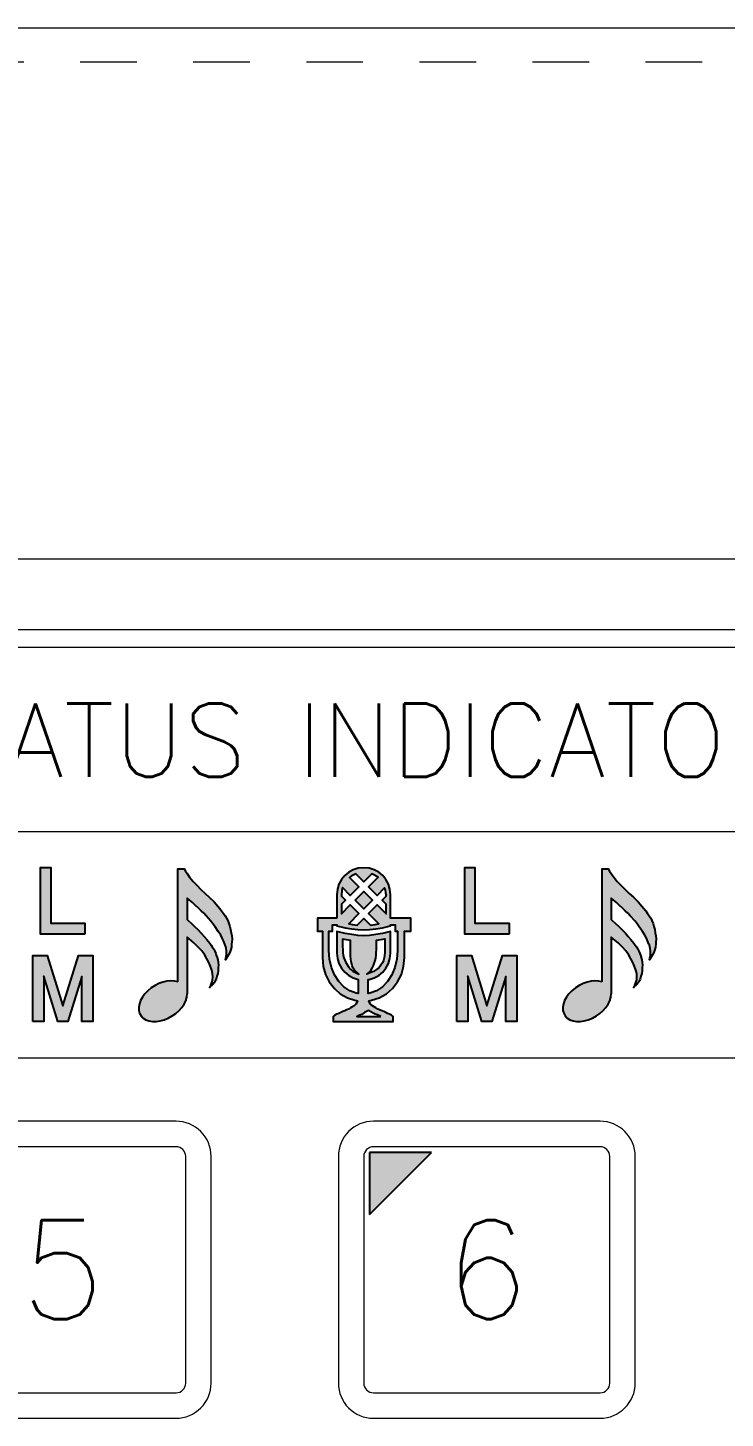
# Model space of a CAD drawing. Header units: inches. Extents: x 4.4 to 24.6, y 1.9 to 17.4.
# Drawn here: x 16.705 to 17.939, y 14.891 to 17.35 of the extents above; entities that cross this region are included whole.
import ezdxf
from ezdxf.enums import TextEntityAlignment as Align

# ---------------------------------------------------------------- set-up
doc = ezdxf.new("R2010")
doc.units = ezdxf.units.IN
doc.header["$LTSCALE"] = 0.4
doc.header["$MEASUREMENT"] = 0
doc.linetypes.add('HIDDEN', pattern=[0.375, 0.25, -0.125])
for name, color, linetype, lineweight in [('ML800-HIDDEN', 7, 'HIDDEN', 5), ('ML800-OBJECT', 7, 'Continuous', 15), ('ML800-TEXT', 7, 'Continuous', 9)]:
    doc.layers.add(name, color=color, linetype=linetype, lineweight=lineweight)
doc.layers.add('ML800-LED', color=251, linetype='Continuous')
doc.styles.add('LARGETEXT', font='romans.shx', dxfattribs={"height": 0.09})

msp = doc.modelspace()

# ---------------------------------------------------------------- hatches: boundary and pattern name
at = {"layer": 'ML800-LED'}
h = msp.add_hatch(color=256, dxfattribs=at)
h.paths.add_polyline_path([(16.7465, 15.8642), (16.7273, 15.8642), (16.7273, 15.7477), (16.8068, 15.7477), (16.8068, 15.7659), (16.7465, 15.7659)])
h.paths.add_polyline_path([(16.7396, 15.7092), (16.7138, 15.7092), (16.7138, 15.5927), (16.7334, 15.5927), (16.7334, 15.6725), (16.758, 15.5927), (16.7757, 15.5927), (16.8007, 15.6723), (16.8007, 15.5927), (16.8199, 15.5927), (16.8199, 15.7092), (16.7946, 15.7092), (16.7671, 15.62)])
h = msp.add_hatch(color=256, dxfattribs=at)
edge = h.paths.add_edge_path()
edge.add_line((17.0114, 15.8256), (17.0041, 15.8333))
edge.add_line((17.0041, 15.8333), (16.9977, 15.84))
edge.add_line((16.9977, 15.84), (16.9914, 15.8476))
edge.add_line((16.9914, 15.8476), (16.9869, 15.8541))
edge.add_line((16.9869, 15.8541), (16.9841, 15.8583))
edge.add_line((16.9841, 15.8583), (16.9818, 15.8626))
edge.add_line((16.9818, 15.8626), (16.9708, 15.8626))
edge.add_line((16.9708, 15.8626), (16.9708, 15.6625))
edge.add_ellipse((16.9441, 15.6284), major_axis=(0.0395, 0.0245), ratio=0.664119, start_angle=28.8921, end_angle=337.7625)
edge.add_line((16.9868, 15.6412), (16.9868, 15.6536))
edge.add_line((16.9868, 15.6536), (16.9868, 15.7415))
edge.add_line((16.9868, 15.7415), (16.9906, 15.7387))
edge.add_line((16.9906, 15.7387), (16.9991, 15.7315))
edge.add_line((16.9991, 15.7315), (17.0067, 15.7238))
edge.add_line((17.0067, 15.7238), (17.0128, 15.7172))
edge.add_line((17.0128, 15.7172), (17.0181, 15.7096))
edge.add_line((17.0181, 15.7096), (17.0219, 15.7032))
edge.add_line((17.0219, 15.7032), (17.0258, 15.6958))
edge.add_line((17.0258, 15.6958), (17.0282, 15.6896))
edge.add_line((17.0282, 15.6896), (17.0306, 15.6833))
edge.add_line((17.0306, 15.6833), (17.032, 15.6771))
edge.add_line((17.032, 15.6771), (17.0324, 15.6711))
edge.add_line((17.0324, 15.6711), (17.032, 15.6661))
edge.add_line((17.032, 15.6661), (17.031, 15.6632))
edge.add_line((17.031, 15.6632), (17.0305, 15.6612))
edge.add_line((17.0305, 15.6612), (17.0287, 15.6564))
edge.add_line((17.0287, 15.6564), (17.0278, 15.6544))
edge.add_line((17.0278, 15.6544), (17.0266, 15.6525))
edge.add_line((17.0266, 15.6525), (17.0322, 15.658))
edge.add_line((17.0322, 15.658), (17.0345, 15.6608))
edge.add_line((17.0345, 15.6608), (17.0368, 15.6646))
edge.add_line((17.0368, 15.6646), (17.0381, 15.6675))
edge.add_line((17.0381, 15.6675), (17.0396, 15.6724))
edge.add_line((17.0396, 15.6724), (17.0411, 15.6773))
edge.add_line((17.0411, 15.6773), (17.0416, 15.6822))
edge.add_line((17.0416, 15.6822), (17.042, 15.6872))
edge.add_line((17.042, 15.6872), (17.0422, 15.6922))
edge.add_line((17.0422, 15.6922), (17.042, 15.6973))
edge.add_line((17.042, 15.6973), (17.0411, 15.7014))
edge.add_line((17.0411, 15.7014), (17.0399, 15.7055))
edge.add_line((17.0399, 15.7055), (17.0386, 15.7097))
edge.add_line((17.0386, 15.7097), (17.0375, 15.7128))
edge.add_line((17.0375, 15.7128), (17.0359, 15.717))
edge.add_line((17.0359, 15.717), (17.0342, 15.7201))
edge.add_line((17.0342, 15.7201), (17.0315, 15.7244))
edge.add_line((17.0315, 15.7244), (17.0295, 15.7276))
edge.add_line((17.0295, 15.7276), (17.0271, 15.7309))
edge.add_line((17.0271, 15.7309), (17.0217, 15.7374))
edge.add_line((17.0217, 15.7374), (17.0169, 15.7429))
edge.add_line((17.0169, 15.7429), (17.012, 15.7484))
edge.add_line((17.012, 15.7484), (17.0062, 15.7546))
edge.add_line((17.0062, 15.7546), (16.9996, 15.7609))
edge.add_line((16.9996, 15.7609), (16.9941, 15.7662))
edge.add_line((16.9941, 15.7662), (16.9888, 15.7711))
edge.add_line((16.9888, 15.7711), (16.9868, 15.7729))
edge.add_line((16.9868, 15.7729), (16.9868, 15.8106))
edge.add_line((16.9868, 15.8106), (16.9906, 15.8075))
edge.add_line((16.9906, 15.8075), (16.9962, 15.8029))
edge.add_line((16.9962, 15.8029), (17.0013, 15.7984))
edge.add_line((17.0013, 15.7984), (17.0072, 15.7928))
edge.add_line((17.0072, 15.7928), (17.0118, 15.7884))
edge.add_line((17.0118, 15.7884), (17.0164, 15.7839))
edge.add_line((17.0164, 15.7839), (17.0206, 15.7795))
edge.add_line((17.0206, 15.7795), (17.0291, 15.7696))
edge.add_line((17.0291, 15.7696), (17.0327, 15.7653))
edge.add_line((17.0327, 15.7653), (17.0364, 15.7599))
edge.add_line((17.0364, 15.7599), (17.0421, 15.7519))
edge.add_line((17.0421, 15.7519), (17.0464, 15.745))
edge.add_line((17.0464, 15.745), (17.0498, 15.7384))
edge.add_line((17.0498, 15.7384), (17.0512, 15.7353))
edge.add_line((17.0512, 15.7353), (17.0536, 15.7294))
edge.add_line((17.0536, 15.7294), (17.0545, 15.7272))
edge.add_line((17.0545, 15.7272), (17.0554, 15.7243))
edge.add_line((17.0554, 15.7243), (17.056, 15.7214))
edge.add_line((17.056, 15.7214), (17.0564, 15.7174))
edge.add_line((17.0564, 15.7174), (17.0567, 15.7144))
edge.add_line((17.0567, 15.7144), (17.0566, 15.7113))
edge.add_line((17.0566, 15.7113), (17.0562, 15.7082))
edge.add_line((17.0562, 15.7082), (17.0554, 15.7046))
edge.add_line((17.0554, 15.7046), (17.0548, 15.7018))
edge.add_line((17.0548, 15.7018), (17.0601, 15.7102))
edge.add_line((17.0601, 15.7102), (17.0624, 15.7144))
edge.add_line((17.0624, 15.7144), (17.0642, 15.7196))
edge.add_line((17.0642, 15.7196), (17.0652, 15.7237))
edge.add_line((17.0652, 15.7237), (17.0657, 15.7298))
edge.add_line((17.0657, 15.7298), (17.0659, 15.7321))
edge.add_line((17.0659, 15.7321), (17.0664, 15.7389))
edge.add_line((17.0664, 15.7389), (17.0658, 15.744))
edge.add_line((17.0658, 15.744), (17.065, 15.7491))
edge.add_line((17.065, 15.7491), (17.0639, 15.7552))
edge.add_line((17.0639, 15.7552), (17.0624, 15.7604))
edge.add_line((17.0624, 15.7604), (17.0609, 15.7656))
edge.add_line((17.0609, 15.7656), (17.0588, 15.7708))
edge.add_line((17.0588, 15.7708), (17.0568, 15.775))
edge.add_line((17.0568, 15.775), (17.0542, 15.7793))
edge.add_line((17.0542, 15.7793), (17.0512, 15.7836))
edge.add_line((17.0512, 15.7836), (17.048, 15.7879))
edge.add_line((17.048, 15.7879), (17.0447, 15.7922))
edge.add_line((17.0447, 15.7922), (17.0413, 15.7966))
edge.add_line((17.0413, 15.7966), (17.0345, 15.8043))
edge.add_line((17.0345, 15.8043), (17.0262, 15.8121))
edge.add_line((17.0262, 15.8121), (17.0188, 15.8188))
edge.add_line((17.0188, 15.8188), (17.0114, 15.8256))
h = msp.add_hatch(color=256, dxfattribs=at)
h.paths.add_polyline_path([(17.3823, 15.7754), (17.3613, 15.7754), (17.3468, 15.7754), (17.3468, 15.8164), (17.3453, 15.8264), (17.3428, 15.8354), (17.3383, 15.8434), (17.3328, 15.8504), (17.3258, 15.8564), (17.3178, 15.8604), (17.3088, 15.8634), (17.2993, 15.8644), (17.2893, 15.8634), (17.2808, 15.8604), (17.2728, 15.8564), (17.2658, 15.8504), (17.2598, 15.8434), (17.2553, 15.8354), (17.2528, 15.8264), (17.2518, 15.8164), (17.2518, 15.7754), (17.2173, 15.7754), (17.2173, 15.7526), (17.2175, 15.7524), (17.2263, 15.7524), (17.2263, 15.7054), (17.2273, 15.6899), (17.2318, 15.6754), (17.2383, 15.6624), (17.2473, 15.6509), (17.2578, 15.6414), (17.2703, 15.6344), (17.2838, 15.6299), (17.2885, 15.6293), (17.2871, 15.6259), (17.2853, 15.6234), (17.2821, 15.6204), (17.2791, 15.6184), (17.2761, 15.6164), (17.2726, 15.6144), (17.2696, 15.6129), (17.2656, 15.6114), (17.2621, 15.6099), (17.2586, 15.6084), (17.2551, 15.6069), (17.2516, 15.6054), (17.2481, 15.6034), (17.2451, 15.6014), (17.2451, 15.5924), (17.3516, 15.5924), (17.3516, 15.6014), (17.3486, 15.6034), (17.3451, 15.6054), (17.3416, 15.6069), (17.3381, 15.6084), (17.3346, 15.6099), (17.3311, 15.6114), (17.3271, 15.6129), (17.3241, 15.6144), (17.3206, 15.6164), (17.3176, 15.6184), (17.3146, 15.6204), (17.3114, 15.6234), (17.3096, 15.6259), (17.3082, 15.6292), (17.3133, 15.6299), (17.3268, 15.6344), (17.3393, 15.6414), (17.3503, 15.6509), (17.3588, 15.6624), (17.3658, 15.6754), (17.3698, 15.6899), (17.3713, 15.7054), (17.3713, 15.7524), (17.3823, 15.7524)])
h.paths.add_polyline_path([(17.2378, 15.7524), (17.2437, 15.7524), (17.2438, 15.7525), (17.2438, 15.7634), (17.2518, 15.7634), (17.2518, 15.7616), (17.2664, 15.7583), (17.278, 15.7563), (17.289, 15.7549), (17.2993, 15.7544), (17.3096, 15.7549), (17.3206, 15.7563), (17.3322, 15.7583), (17.3466, 15.7616), (17.3468, 15.7618), (17.3468, 15.7634), (17.3548, 15.7634), (17.3548, 15.7524), (17.3588, 15.7524), (17.3588, 15.7179), (17.3578, 15.7024), (17.3543, 15.6879), (17.3488, 15.6749), (17.3413, 15.6634), (17.3323, 15.6539), (17.3218, 15.6469), (17.3103, 15.6424), (17.3072, 15.6419), (17.3072, 15.6668), (17.3088, 15.6669), (17.3178, 15.6694), (17.3258, 15.6739), (17.3328, 15.6799), (17.3383, 15.6869), (17.3428, 15.6949), (17.3453, 15.7039), (17.3468, 15.7134), (17.3468, 15.7514), (17.3322, 15.7481), (17.3206, 15.7461), (17.3096, 15.7447), (17.2993, 15.7442), (17.289, 15.7447), (17.278, 15.7461), (17.2664, 15.7481), (17.2518, 15.7514), (17.2518, 15.7134), (17.2528, 15.7039), (17.2553, 15.6949), (17.2598, 15.6869), (17.2658, 15.6799), (17.2728, 15.6739), (17.2808, 15.6694), (17.2893, 15.6669), (17.2895, 15.6669), (17.2895, 15.6418), (17.2858, 15.6424), (17.2748, 15.6469), (17.2643, 15.6539), (17.2553, 15.6634), (17.2478, 15.6749), (17.2423, 15.6879), (17.2388, 15.7024), (17.2378, 15.7179)], flags=17)
h.paths.add_polyline_path([(17.2598, 15.7829), (17.2598, 15.7999), (17.267, 15.8071), (17.2598, 15.8143), (17.2598, 15.816), (17.2607, 15.8249), (17.2619, 15.8292), (17.2755, 15.8155), (17.2908, 15.8308), (17.2744, 15.8472), (17.2773, 15.8497), (17.2839, 15.853), (17.2851, 15.8535), (17.2993, 15.8393), (17.3134, 15.8534), (17.3147, 15.853), (17.3249, 15.8479), (17.3078, 15.8308), (17.3231, 15.8155), (17.3363, 15.8288), (17.3375, 15.8247), (17.3388, 15.8158), (17.3388, 15.8143), (17.3316, 15.8071), (17.3388, 15.7999), (17.3388, 15.7829), (17.3231, 15.7986), (17.3078, 15.7833), (17.3258, 15.7653), (17.3195, 15.7642), (17.311, 15.7631), (17.2993, 15.7748), (17.2876, 15.7631), (17.2792, 15.7642), (17.2728, 15.7653), (17.2908, 15.7833), (17.2755, 15.7986)], flags=16)
h.paths.add_polyline_path([(17.2618, 15.7382), (17.2757, 15.7355), (17.2757, 15.7229), (17.2758, 15.708), (17.2763, 15.7031), (17.2773, 15.6986), (17.2789, 15.691), (17.2807, 15.6866), (17.283, 15.6834), (17.2843, 15.6821), (17.2906, 15.6761), (17.2802, 15.6814), (17.2761, 15.6849), (17.273, 15.6885), (17.2679, 15.6967), (17.2659, 15.7008), (17.2641, 15.7053), (17.2631, 15.7094), (17.2624, 15.7145), (17.2621, 15.7196), (17.2618, 15.7246)], flags=16)
h.paths.add_polyline_path([(17.284, 15.8071), (17.2993, 15.8224), (17.3146, 15.8071), (17.2993, 15.7918)], flags=0)
h.paths.add_polyline_path([(17.3217, 15.736), (17.3367, 15.7388), (17.3367, 15.7242), (17.3366, 15.714), (17.3353, 15.7048), (17.3341, 15.7002), (17.3324, 15.6961), (17.3265, 15.688), (17.3219, 15.6844), (17.3163, 15.6808), (17.3046, 15.676), (17.3117, 15.6829), (17.3143, 15.6868), (17.3165, 15.6912), (17.3196, 15.7001), (17.3205, 15.7045), (17.321, 15.7094), (17.3213, 15.7139), (17.3216, 15.7193), (17.3217, 15.7238)], flags=16)
h.paths.add_polyline_path([(17.3076, 15.6121), (17.3159, 15.6074), (17.3195, 15.6056), (17.3237, 15.604), (17.3297, 15.6014), (17.2872, 15.6014), (17.2876, 15.6016), (17.292, 15.6035), (17.2959, 15.6049), (17.3007, 15.6082)], flags=16)
h = msp.add_hatch(color=256, dxfattribs=at)
h.paths.add_polyline_path([(17.4965, 15.8642), (17.4773, 15.8642), (17.4773, 15.7477), (17.5568, 15.7477), (17.5568, 15.7659), (17.4965, 15.7659)])
h.paths.add_polyline_path([(17.4896, 15.7092), (17.4638, 15.7092), (17.4638, 15.5927), (17.4834, 15.5927), (17.4834, 15.6725), (17.508, 15.5927), (17.5257, 15.5927), (17.5507, 15.6723), (17.5507, 15.5927), (17.5699, 15.5927), (17.5699, 15.7092), (17.5446, 15.7092), (17.5171, 15.62)])
h = msp.add_hatch(color=256, dxfattribs=at)
edge = h.paths.add_edge_path()
edge.add_line((17.7614, 15.8256), (17.7541, 15.8333))
edge.add_line((17.7541, 15.8333), (17.7477, 15.84))
edge.add_line((17.7477, 15.84), (17.7414, 15.8476))
edge.add_line((17.7414, 15.8476), (17.7369, 15.8541))
edge.add_line((17.7369, 15.8541), (17.7341, 15.8583))
edge.add_line((17.7341, 15.8583), (17.7318, 15.8626))
edge.add_line((17.7318, 15.8626), (17.7208, 15.8626))
edge.add_line((17.7208, 15.8626), (17.7208, 15.6625))
edge.add_ellipse((17.6941, 15.6284), major_axis=(0.0395, 0.0245), ratio=0.664119, start_angle=28.8921, end_angle=337.7625)
edge.add_line((17.7368, 15.6412), (17.7368, 15.6536))
edge.add_line((17.7368, 15.6536), (17.7368, 15.7415))
edge.add_line((17.7368, 15.7415), (17.7406, 15.7387))
edge.add_line((17.7406, 15.7387), (17.7491, 15.7315))
edge.add_line((17.7491, 15.7315), (17.7567, 15.7238))
edge.add_line((17.7567, 15.7238), (17.7628, 15.7172))
edge.add_line((17.7628, 15.7172), (17.7681, 15.7096))
edge.add_line((17.7681, 15.7096), (17.7719, 15.7032))
edge.add_line((17.7719, 15.7032), (17.7758, 15.6958))
edge.add_line((17.7758, 15.6958), (17.7782, 15.6896))
edge.add_line((17.7782, 15.6896), (17.7806, 15.6833))
edge.add_line((17.7806, 15.6833), (17.782, 15.6771))
edge.add_line((17.782, 15.6771), (17.7824, 15.6711))
edge.add_line((17.7824, 15.6711), (17.782, 15.6661))
edge.add_line((17.782, 15.6661), (17.781, 15.6632))
edge.add_line((17.781, 15.6632), (17.7805, 15.6612))
edge.add_line((17.7805, 15.6612), (17.7787, 15.6564))
edge.add_line((17.7787, 15.6564), (17.7778, 15.6544))
edge.add_line((17.7778, 15.6544), (17.7766, 15.6525))
edge.add_line((17.7766, 15.6525), (17.7822, 15.658))
edge.add_line((17.7822, 15.658), (17.7845, 15.6608))
edge.add_line((17.7845, 15.6608), (17.7868, 15.6646))
edge.add_line((17.7868, 15.6646), (17.7881, 15.6675))
edge.add_line((17.7881, 15.6675), (17.7896, 15.6724))
edge.add_line((17.7896, 15.6724), (17.7911, 15.6773))
edge.add_line((17.7911, 15.6773), (17.7916, 15.6822))
edge.add_line((17.7916, 15.6822), (17.792, 15.6872))
edge.add_line((17.792, 15.6872), (17.7922, 15.6922))
edge.add_line((17.7922, 15.6922), (17.792, 15.6973))
edge.add_line((17.792, 15.6973), (17.7911, 15.7014))
edge.add_line((17.7911, 15.7014), (17.7899, 15.7055))
edge.add_line((17.7899, 15.7055), (17.7886, 15.7097))
edge.add_line((17.7886, 15.7097), (17.7875, 15.7128))
edge.add_line((17.7875, 15.7128), (17.7859, 15.717))
edge.add_line((17.7859, 15.717), (17.7842, 15.7201))
edge.add_line((17.7842, 15.7201), (17.7815, 15.7244))
edge.add_line((17.7815, 15.7244), (17.7795, 15.7276))
edge.add_line((17.7795, 15.7276), (17.7771, 15.7309))
edge.add_line((17.7771, 15.7309), (17.7717, 15.7374))
edge.add_line((17.7717, 15.7374), (17.7669, 15.7429))
edge.add_line((17.7669, 15.7429), (17.762, 15.7484))
edge.add_line((17.762, 15.7484), (17.7562, 15.7546))
edge.add_line((17.7562, 15.7546), (17.7496, 15.7609))
edge.add_line((17.7496, 15.7609), (17.7441, 15.7662))
edge.add_line((17.7441, 15.7662), (17.7388, 15.7711))
edge.add_line((17.7388, 15.7711), (17.7368, 15.7729))
edge.add_line((17.7368, 15.7729), (17.7368, 15.8106))
edge.add_line((17.7368, 15.8106), (17.7406, 15.8075))
edge.add_line((17.7406, 15.8075), (17.7462, 15.8029))
edge.add_line((17.7462, 15.8029), (17.7513, 15.7984))
edge.add_line((17.7513, 15.7984), (17.7572, 15.7928))
edge.add_line((17.7572, 15.7928), (17.7618, 15.7884))
edge.add_line((17.7618, 15.7884), (17.7664, 15.7839))
edge.add_line((17.7664, 15.7839), (17.7706, 15.7795))
edge.add_line((17.7706, 15.7795), (17.7791, 15.7696))
edge.add_line((17.7791, 15.7696), (17.7827, 15.7653))
edge.add_line((17.7827, 15.7653), (17.7864, 15.7599))
edge.add_line((17.7864, 15.7599), (17.7921, 15.7519))
edge.add_line((17.7921, 15.7519), (17.7964, 15.745))
edge.add_line((17.7964, 15.745), (17.7998, 15.7384))
edge.add_line((17.7998, 15.7384), (17.8012, 15.7353))
edge.add_line((17.8012, 15.7353), (17.8036, 15.7294))
edge.add_line((17.8036, 15.7294), (17.8045, 15.7272))
edge.add_line((17.8045, 15.7272), (17.8054, 15.7243))
edge.add_line((17.8054, 15.7243), (17.806, 15.7214))
edge.add_line((17.806, 15.7214), (17.8064, 15.7174))
edge.add_line((17.8064, 15.7174), (17.8067, 15.7144))
edge.add_line((17.8067, 15.7144), (17.8066, 15.7113))
edge.add_line((17.8066, 15.7113), (17.8062, 15.7082))
edge.add_line((17.8062, 15.7082), (17.8054, 15.7046))
edge.add_line((17.8054, 15.7046), (17.8048, 15.7018))
edge.add_line((17.8048, 15.7018), (17.8101, 15.7102))
edge.add_line((17.8101, 15.7102), (17.8124, 15.7144))
edge.add_line((17.8124, 15.7144), (17.8142, 15.7196))
edge.add_line((17.8142, 15.7196), (17.8152, 15.7237))
edge.add_line((17.8152, 15.7237), (17.8157, 15.7298))
edge.add_line((17.8157, 15.7298), (17.8159, 15.7321))
edge.add_line((17.8159, 15.7321), (17.8164, 15.7389))
edge.add_line((17.8164, 15.7389), (17.8158, 15.744))
edge.add_line((17.8158, 15.744), (17.815, 15.7491))
edge.add_line((17.815, 15.7491), (17.8139, 15.7552))
edge.add_line((17.8139, 15.7552), (17.8124, 15.7604))
edge.add_line((17.8124, 15.7604), (17.8109, 15.7656))
edge.add_line((17.8109, 15.7656), (17.8088, 15.7708))
edge.add_line((17.8088, 15.7708), (17.8068, 15.775))
edge.add_line((17.8068, 15.775), (17.8042, 15.7793))
edge.add_line((17.8042, 15.7793), (17.8012, 15.7836))
edge.add_line((17.8012, 15.7836), (17.798, 15.7879))
edge.add_line((17.798, 15.7879), (17.7947, 15.7922))
edge.add_line((17.7947, 15.7922), (17.7913, 15.7966))
edge.add_line((17.7913, 15.7966), (17.7845, 15.8043))
edge.add_line((17.7845, 15.8043), (17.7762, 15.8121))
edge.add_line((17.7762, 15.8121), (17.7688, 15.8188))
edge.add_line((17.7688, 15.8188), (17.7614, 15.8256))
msp.add_hatch(color=256, dxfattribs=at).paths.add_polyline_path([(17.4194, 15.361), (17.3094, 15.361), (17.3094, 15.251)])

# ---------------------------------------------------------------- linework, layer by layer
at = {"layer": 'ML800-HIDDEN'}
msp.add_line((5.3979, 17.2895), (22.3859, 17.2895), dxfattribs=at)
at = {"layer": 'ML800-LED'}
for p, q in [((17.3094, 15.251), (17.4194, 15.361)), ((17.3094, 15.361), (17.3094, 15.251)), ((17.4194, 15.361), (17.3094, 15.361))]:
    msp.add_line(p, q, dxfattribs=at)
for points in [[(16.8068, 15.7477), (16.8068, 15.7659), (16.7465, 15.7659), (16.7465, 15.8642), (16.7273, 15.8642), (16.7273, 15.7477)], [(17.5568, 15.7477), (17.5568, 15.7659), (17.4965, 15.7659), (17.4965, 15.8642), (17.4773, 15.8642), (17.4773, 15.7477)], [(17.311, 15.7631), (17.3195, 15.7642), (17.3258, 15.7653), (17.3078, 15.7833), (17.3231, 15.7986), (17.3388, 15.7829), (17.3388, 15.7999), (17.3316, 15.8071), (17.3388, 15.8143), (17.3388, 15.8158), (17.3375, 15.8247), (17.3363, 15.8288), (17.3231, 15.8155), (17.3078, 15.8308), (17.3249, 15.8479), (17.3147, 15.853), (17.3134, 15.8534), (17.2993, 15.8393), (17.2851, 15.8535), (17.2839, 15.853), (17.2773, 15.8497), (17.2744, 15.8472), (17.2908, 15.8308), (17.2755, 15.8155), (17.2619, 15.8292), (17.2607, 15.8249), (17.2598, 15.816), (17.2598, 15.8143), (17.267, 15.8071), (17.2598, 15.7999), (17.2598, 15.7829), (17.2755, 15.7986), (17.2908, 15.7833), (17.2728, 15.7653), (17.2792, 15.7642), (17.2876, 15.7631), (17.2993, 15.7748)], [(17.284, 15.8071), (17.2993, 15.8224), (17.3146, 15.8071), (17.2993, 15.7918)], [(17.2618, 15.7246), (17.2621, 15.7196), (17.2624, 15.7145), (17.2631, 15.7094), (17.2641, 15.7053), (17.2659, 15.7008), (17.2679, 15.6967), (17.273, 15.6885), (17.2761, 15.6849), (17.2802, 15.6814), (17.2906, 15.6761), (17.2831, 15.6832), (17.2807, 15.6866), (17.2789, 15.691), (17.2773, 15.6986), (17.2763, 15.7031), (17.2758, 15.708), (17.2757, 15.7229), (17.2757, 15.7355), (17.2618, 15.7382)], [(17.3367, 15.7242), (17.3366, 15.714), (17.3353, 15.7048), (17.3341, 15.7002), (17.3324, 15.6961), (17.3265, 15.688), (17.3219, 15.6844), (17.3163, 15.6808), (17.3046, 15.676), (17.3117, 15.6829), (17.3143, 15.6868), (17.3165, 15.6912), (17.3196, 15.7001), (17.3205, 15.7045), (17.321, 15.7094), (17.3213, 15.7139), (17.3216, 15.7193), (17.3217, 15.7238), (17.3217, 15.736), (17.3367, 15.7388)], [(16.7138, 15.5927), (16.7138, 15.7092), (16.7396, 15.7092), (16.7671, 15.62), (16.7946, 15.7092), (16.8199, 15.7092), (16.8199, 15.5927), (16.8007, 15.5927), (16.8007, 15.6723), (16.7757, 15.5927), (16.758, 15.5927), (16.7334, 15.6725), (16.7334, 15.5927)], [(17.4638, 15.5927), (17.4638, 15.7092), (17.4896, 15.7092), (17.5171, 15.62), (17.5446, 15.7092), (17.5699, 15.7092), (17.5699, 15.5927), (17.5507, 15.5927), (17.5507, 15.6723), (17.5257, 15.5927), (17.508, 15.5927), (17.4834, 15.6725), (17.4834, 15.5927)], [(17.3297, 15.6014), (17.3237, 15.604), (17.3195, 15.6056), (17.3159, 15.6074), (17.3076, 15.6121), (17.3007, 15.6082), (17.2959, 15.6049), (17.292, 15.6035), (17.2876, 15.6016), (17.2872, 15.6014)]]:
    msp.add_lwpolyline(points, close=True, dxfattribs=at)
for points in [[(16.9708, 15.6625), (16.9708, 15.8626), (16.9818, 15.8626), (16.9841, 15.8583), (16.9869, 15.8541), (16.9914, 15.8476), (16.9977, 15.84), (17.0041, 15.8333), (17.0114, 15.8256), (17.0188, 15.8188), (17.0262, 15.8121), (17.0345, 15.8043), (17.0413, 15.7966), (17.0447, 15.7922), (17.048, 15.7879), (17.0512, 15.7836), (17.0542, 15.7793), (17.0568, 15.775), (17.0588, 15.7708), (17.0609, 15.7656), (17.0624, 15.7604), (17.0639, 15.7552), (17.065, 15.7491), (17.0658, 15.744), (17.0664, 15.7389), (17.0659, 15.7321), (17.0657, 15.7298), (17.0652, 15.7237), (17.0642, 15.7196), (17.0624, 15.7144), (17.0601, 15.7102), (17.0548, 15.7018), (17.0554, 15.7046), (17.0562, 15.7082), (17.0566, 15.7113), (17.0567, 15.7144), (17.0564, 15.7174), (17.056, 15.7214), (17.0554, 15.7243), (17.0545, 15.7272), (17.0536, 15.7294), (17.0512, 15.7353), (17.0498, 15.7384), (17.0464, 15.745), (17.0421, 15.7519), (17.0364, 15.7599), (17.0327, 15.7653), (17.0291, 15.7696), (17.0206, 15.7795), (17.0164, 15.7839), (17.0118, 15.7884), (17.0072, 15.7928), (17.0013, 15.7984), (16.9962, 15.8029), (16.9906, 15.8075), (16.9868, 15.8106), (16.9868, 15.7729), (16.9888, 15.7711), (16.9941, 15.7662), (16.9996, 15.7609), (17.0062, 15.7546), (17.012, 15.7484), (17.0169, 15.7429), (17.0217, 15.7374), (17.0271, 15.7309), (17.0295, 15.7276), (17.0315, 15.7244), (17.0342, 15.7201), (17.0359, 15.717), (17.0375, 15.7128), (17.0386, 15.7097), (17.0399, 15.7055), (17.0411, 15.7014), (17.042, 15.6973), (17.0422, 15.6922), (17.042, 15.6872), (17.0416, 15.6822), (17.0411, 15.6773), (17.0396, 15.6724), (17.0381, 15.6675), (17.0368, 15.6646), (17.0345, 15.6608), (17.0322, 15.658), (17.0266, 15.6525), (17.0278, 15.6544), (17.0287, 15.6564), (17.0305, 15.6612), (17.031, 15.6632), (17.032, 15.6661), (17.0324, 15.6711), (17.032, 15.6771), (17.0306, 15.6833), (17.0282, 15.6896), (17.0258, 15.6958), (17.0219, 15.7032), (17.0181, 15.7096), (17.0128, 15.7172), (17.0067, 15.7238), (16.9991, 15.7315), (16.9906, 15.7387), (16.9868, 15.7415), (16.9868, 15.6536), (16.9868, 15.6412)], [(17.2518, 15.7754), (17.2173, 15.7754), (17.2173, 15.7524), (17.2263, 15.7524), (17.2263, 15.7054), (17.2273, 15.6899), (17.2318, 15.6754), (17.2383, 15.6624), (17.2473, 15.6509), (17.2578, 15.6414), (17.2703, 15.6344), (17.2838, 15.6299), (17.2885, 15.6293), (17.2871, 15.6259), (17.2853, 15.6234), (17.2821, 15.6204), (17.2791, 15.6184), (17.2761, 15.6164), (17.2726, 15.6144), (17.2696, 15.6129), (17.2656, 15.6114), (17.2621, 15.6099), (17.2586, 15.6084), (17.2551, 15.6069), (17.2516, 15.6054), (17.2481, 15.6034), (17.2451, 15.6014), (17.2451, 15.5924), (17.3516, 15.5924), (17.3516, 15.6014), (17.3486, 15.6034), (17.3451, 15.6054), (17.3416, 15.6069), (17.3381, 15.6084), (17.3346, 15.6099), (17.3311, 15.6114), (17.3271, 15.6129), (17.3241, 15.6144), (17.3206, 15.6164), (17.3176, 15.6184), (17.3146, 15.6204), (17.3114, 15.6234), (17.3096, 15.6259), (17.3082, 15.6292), (17.3133, 15.6299), (17.3268, 15.6344), (17.3393, 15.6414), (17.3503, 15.6509), (17.3588, 15.6624), (17.3658, 15.6754), (17.3698, 15.6899), (17.3713, 15.7054), (17.3713, 15.7524), (17.3823, 15.7524), (17.3823, 15.7754), (17.3613, 15.7754), (17.3468, 15.7754), (17.3468, 15.8164), (17.3453, 15.8264), (17.3428, 15.8354), (17.3383, 15.8434), (17.3328, 15.8504), (17.3258, 15.8564), (17.3178, 15.8604), (17.3088, 15.8634), (17.2993, 15.8644), (17.2893, 15.8634), (17.2808, 15.8604), (17.2728, 15.8564), (17.2658, 15.8504), (17.2598, 15.8434), (17.2553, 15.8354), (17.2528, 15.8264), (17.2518, 15.8164), (17.2518, 15.7754)], [(17.7208, 15.6625), (17.7208, 15.8626), (17.7318, 15.8626), (17.7341, 15.8583), (17.7369, 15.8541), (17.7414, 15.8476), (17.7477, 15.84), (17.7541, 15.8333), (17.7614, 15.8256), (17.7688, 15.8188), (17.7762, 15.8121), (17.7845, 15.8043), (17.7913, 15.7966), (17.7947, 15.7922), (17.798, 15.7879), (17.8012, 15.7836), (17.8042, 15.7793), (17.8068, 15.775), (17.8088, 15.7708), (17.8109, 15.7656), (17.8124, 15.7604), (17.8139, 15.7552), (17.815, 15.7491), (17.8158, 15.744), (17.8164, 15.7389), (17.8159, 15.7321), (17.8157, 15.7298), (17.8152, 15.7237), (17.8142, 15.7196), (17.8124, 15.7144), (17.8101, 15.7102), (17.8048, 15.7018), (17.8054, 15.7046), (17.8062, 15.7082), (17.8066, 15.7113), (17.8067, 15.7144), (17.8064, 15.7174), (17.806, 15.7214), (17.8054, 15.7243), (17.8045, 15.7272), (17.8036, 15.7294), (17.8012, 15.7353), (17.7998, 15.7384), (17.7964, 15.745), (17.7921, 15.7519), (17.7864, 15.7599), (17.7827, 15.7653), (17.7791, 15.7696), (17.7706, 15.7795), (17.7664, 15.7839), (17.7618, 15.7884), (17.7572, 15.7928), (17.7513, 15.7984), (17.7462, 15.8029), (17.7406, 15.8075), (17.7368, 15.8106), (17.7368, 15.7729), (17.7388, 15.7711), (17.7441, 15.7662), (17.7496, 15.7609), (17.7562, 15.7546), (17.762, 15.7484), (17.7669, 15.7429), (17.7717, 15.7374), (17.7771, 15.7309), (17.7795, 15.7276), (17.7815, 15.7244), (17.7842, 15.7201), (17.7859, 15.717), (17.7875, 15.7128), (17.7886, 15.7097), (17.7899, 15.7055), (17.7911, 15.7014), (17.792, 15.6973), (17.7922, 15.6922), (17.792, 15.6872), (17.7916, 15.6822), (17.7911, 15.6773), (17.7896, 15.6724), (17.7881, 15.6675), (17.7868, 15.6646), (17.7845, 15.6608), (17.7822, 15.658), (17.7766, 15.6525), (17.7778, 15.6544), (17.7787, 15.6564), (17.7805, 15.6612), (17.781, 15.6632), (17.782, 15.6661), (17.7824, 15.6711), (17.782, 15.6771), (17.7806, 15.6833), (17.7782, 15.6896), (17.7758, 15.6958), (17.7719, 15.7032), (17.7681, 15.7096), (17.7628, 15.7172), (17.7567, 15.7238), (17.7491, 15.7315), (17.7406, 15.7387), (17.7368, 15.7415), (17.7368, 15.6536), (17.7368, 15.6412)], [(17.2765, 15.8491), (17.2773, 15.8497)], [(17.3383, 15.819), (17.3388, 15.8158)], [(17.2443, 15.7634), (17.2518, 15.7634), (17.2518, 15.7616), (17.2664, 15.7583), (17.278, 15.7563), (17.289, 15.7549), (17.2993, 15.7544), (17.3096, 15.7549), (17.3206, 15.7563), (17.3322, 15.7583), (17.3468, 15.7616), (17.3468, 15.7634), (17.3548, 15.7634), (17.3548, 15.7524), (17.3588, 15.7524), (17.3588, 15.7179), (17.3578, 15.7024), (17.3543, 15.6879), (17.3488, 15.6749), (17.3413, 15.6634), (17.3323, 15.6539), (17.3218, 15.6469), (17.3103, 15.6424), (17.3072, 15.6419), (17.3072, 15.6668), (17.3088, 15.6669), (17.3178, 15.6694), (17.3258, 15.6739), (17.3328, 15.6799), (17.3383, 15.6869), (17.3428, 15.6949), (17.3453, 15.7039), (17.3468, 15.7134), (17.3468, 15.7514), (17.3322, 15.7481), (17.3206, 15.7461), (17.3096, 15.7447), (17.2993, 15.7442), (17.289, 15.7447), (17.278, 15.7461), (17.2664, 15.7481), (17.2518, 15.7514), (17.2518, 15.7134), (17.2528, 15.7039), (17.2553, 15.6949), (17.2598, 15.6869), (17.2658, 15.6799), (17.2728, 15.6739), (17.2808, 15.6694), (17.2893, 15.6669), (17.2895, 15.6669), (17.2895, 15.6418), (17.2858, 15.6424), (17.2748, 15.6469), (17.2643, 15.6539), (17.2553, 15.6634), (17.2478, 15.6749), (17.2423, 15.6879), (17.2388, 15.7024), (17.2378, 15.7179), (17.2378, 15.7524), (17.2438, 15.7524), (17.2438, 15.7634), (17.2518, 15.7634)], [(17.2518, 15.7616), (17.2518, 15.7634)], [(17.3466, 15.7616), (17.3468, 15.7618)], [(17.2175, 15.7524), (17.2173, 15.7526)], [(17.2437, 15.7524), (17.2438, 15.7525)], [(17.2843, 15.6821), (17.283, 15.6834)]]:
    msp.add_lwpolyline(points, dxfattribs=at)
for centre in [(16.9441, 15.6284), (17.6941, 15.6284)]:
    msp.add_ellipse(centre, major_axis=(0.0395, 0.0245), ratio=0.664119, start_param=0.504262, end_param=5.895068, dxfattribs=at)
at = {"layer": 'ML800-OBJECT'}
for p, q in [((5.3269, 17.3495), (22.4569, 17.3495)), ((12.7359, 16.2855), (19.2979, 16.2855)), ((12.7419, 16.2545), (19.2919, 16.2545)), ((19.3369, 15.9276), (12.6969, 15.9276)), ((19.3369, 15.5276), (12.6969, 15.5276))]:
    msp.add_line(p, q, dxfattribs=at)
for points in [[(16.5664, 15.416, 0.414214), (16.5044, 15.354), (16.5044, 14.953, 0.414214), (16.5664, 14.891), (16.9674, 14.891, 0.414214), (17.0294, 14.953), (17.0294, 15.354, 0.414214), (16.9674, 15.416)], [(17.3164, 15.416, 0.414214), (17.2544, 15.354), (17.2544, 14.953, 0.414214), (17.3164, 14.891), (17.7174, 14.891, 0.414214), (17.7794, 14.953), (17.7794, 15.354, 0.414214), (17.7174, 15.416)], [(16.5664, 15.371, 0.414214), (16.5494, 15.354), (16.5494, 14.953, 0.414214), (16.5664, 14.936), (16.9674, 14.936, 0.414214), (16.9844, 14.953), (16.9844, 15.354, 0.414214), (16.9674, 15.371)], [(17.3164, 15.371, 0.414214), (17.2994, 15.354), (17.2994, 14.953, 0.414214), (17.3164, 14.936), (17.7174, 14.936, 0.414214), (17.7344, 14.953), (17.7344, 15.354, 0.414214), (17.7174, 15.371)]]:
    msp.add_lwpolyline(points, format="xyb", close=True, dxfattribs=at)
at = {"layer": 'ML800-TEXT'}
msp.add_line((12.6419, 16.4105), (19.3919, 16.4105), dxfattribs=at)

# ---------------------------------------------------------------- texts
at = {"layer": 'ML800-TEXT', "style": 'LARGETEXT'}
for s, height, p in [('ROOM CONTROL SELECT AND STATUS INDICATORS', 0.13, (16.0169, 16.0898)), ('5', 0.175, (16.7669, 15.1535)), ('6', 0.175, (17.5169, 15.1535))]:
    msp.add_text(s, height=height, dxfattribs=at).set_placement(p, align=Align.MIDDLE)

doc.saveas('drawing.dxf')
